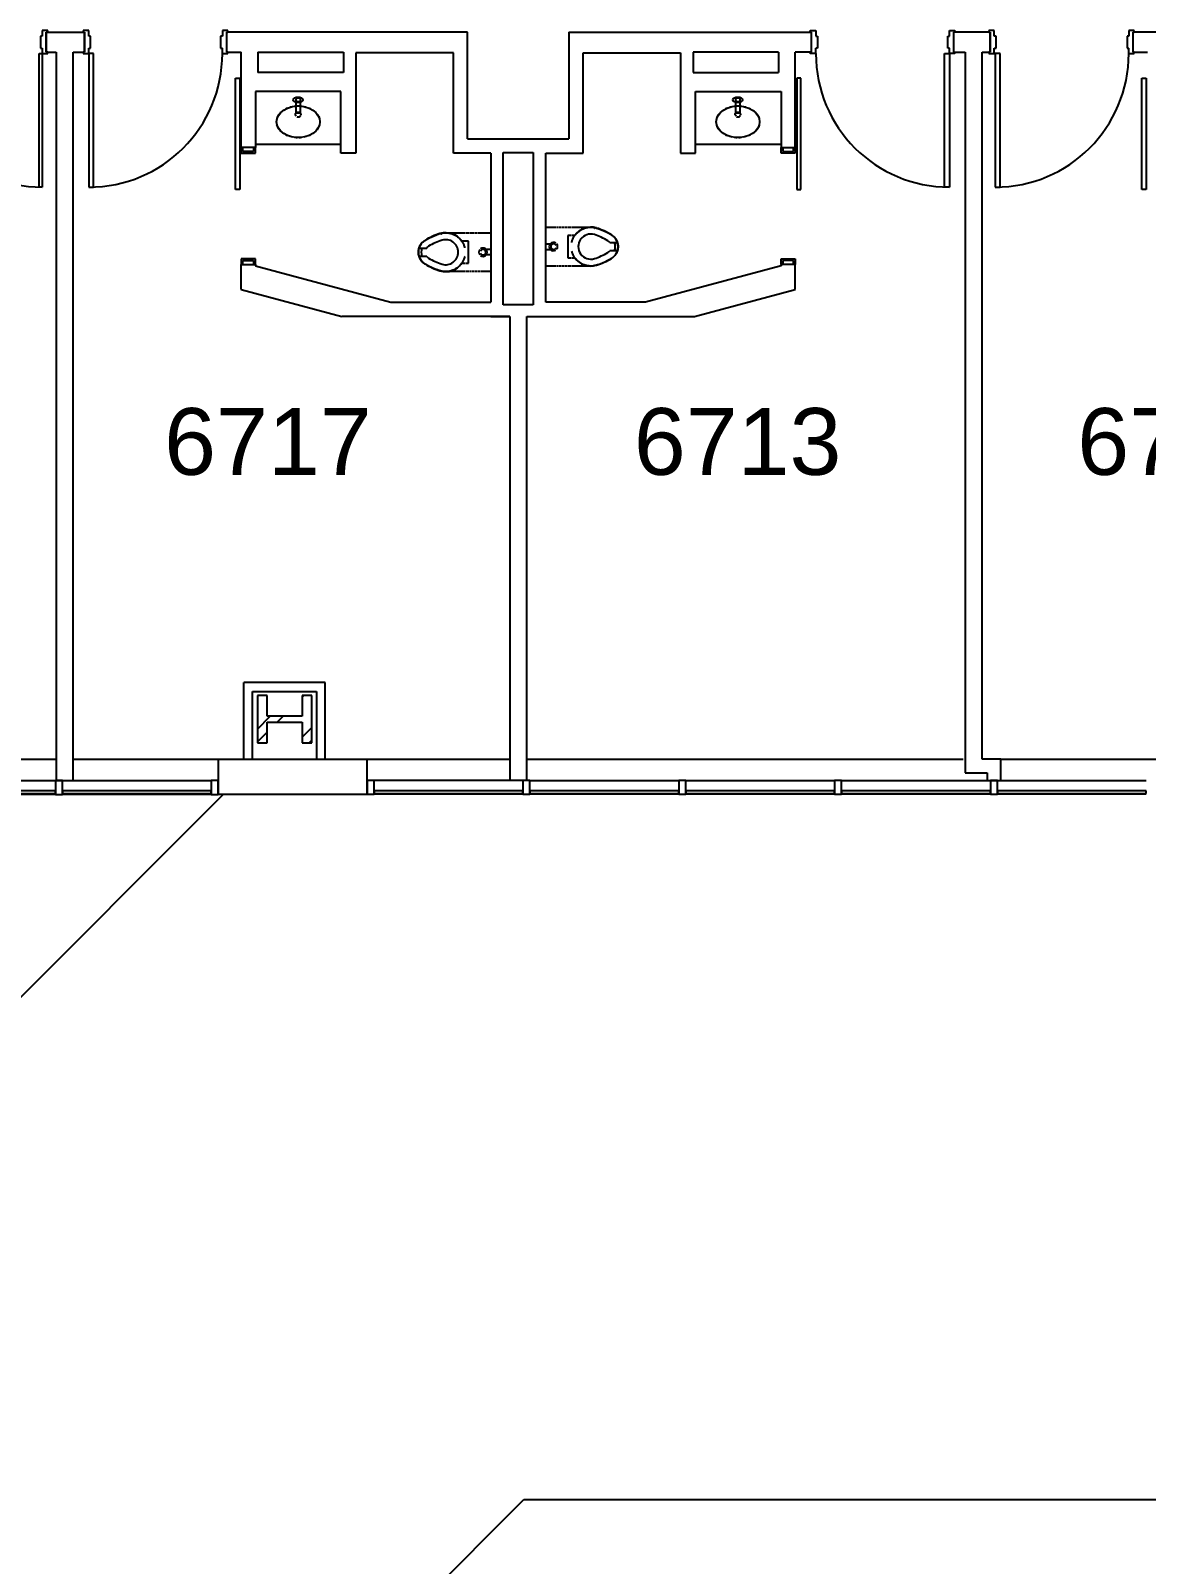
# Model space of a CAD drawing. Header units: inches. Extents: x -59 to 5673, y -29 to 4299.
# Drawn here: x 1039 to 1440, y 2816 to 3368 of the extents above; entities that cross this region are included whole.
import ezdxf

# ---------------------------------------------------------------- set-up
doc = ezdxf.new("R2010")
doc.units = ezdxf.units.IN
doc.header["$LTSCALE"] = 96
doc.header["$MEASUREMENT"] = 0
for name, color, linetype in [('A-ANNO-ROOM', 4, 'Continuous'), ('A-COLS', 5, 'Continuous'), ('A-DOOR', 2, 'Continuous'), ('A-FLOR-CASE', 3, 'Continuous'), ('A-FLOR-PFIX', 2, 'Continuous'), ('A-GLAZ', 2, 'Continuous'), ('A-ROOF-LEVL-THIN', 1, 'Continuous'), ('A-WALL-FULL', 6, 'Continuous')]:
    doc.layers.add(name, color=color, linetype=linetype)
doc.styles.add('ARIAL', font='arial.ttf')

msp = doc.modelspace()

# ---------------------------------------------------------------- linework, layer by layer
at = {"layer": 'A-COLS'}
for p, q in [((1124.28, 3128.58), (1120.78, 3128.58)), ((1120.78, 3128.58), (1120.78, 3111.58)), ((1124.28, 3121.17), (1124.28, 3128.58)), ((1136.88, 3128.01), (1137.45, 3128.58)), ((1140.38, 3128.58), (1136.88, 3128.58)), ((1136.88, 3128.58), (1136.88, 3121.17)), ((1140.38, 3111.58), (1140.38, 3128.58)), ((1120.78, 3116.52), (1125.43, 3121.17)), ((1136.88, 3121.17), (1124.28, 3121.17)), ((1127.85, 3118.98), (1130.04, 3121.17)), ((1120.78, 3111.91), (1124.28, 3115.41)), ((1124.28, 3111.58), (1124.28, 3118.98)), ((1124.28, 3118.98), (1136.88, 3118.98)), ((1136.88, 3118.98), (1136.88, 3111.58)), ((1136.88, 3113.61), (1140.38, 3117.11)), ((1120.78, 3111.58), (1124.28, 3111.58)), ((1136.88, 3111.58), (1140.38, 3111.58)), ((1139.45, 3111.58), (1140.38, 3112.5))]:
    msp.add_line(p, q, dxfattribs=at)
at = {"layer": 'A-DOOR'}
for p, q in [((1043.45, 3365.64), (1042.83, 3365.64)), ((1042.83, 3365.64), (1042.83, 3361.26)), ((1045.45, 3367.58), (1043.45, 3367.58)), ((1043.45, 3367.58), (1043.45, 3365.64)), ((1044.95, 3359.83), (1044.95, 3367.08)), ((1044.95, 3367.08), (1045.45, 3367.08)), ((1045.45, 3367.08), (1045.45, 3367.58)), ((1058.2, 3367.58), (1058.2, 3367.08)), ((1060.2, 3367.58), (1058.2, 3367.58)), ((1058.2, 3367.08), (1058.7, 3367.08)), ((1058.7, 3367.08), (1058.7, 3359.83)), ((1060.2, 3365.64), (1060.2, 3367.58)), ((1060.82, 3365.64), (1060.2, 3365.64)), ((1060.82, 3361.26), (1060.82, 3365.64)), ((1108.2, 3365.64), (1107.58, 3365.64)), ((1107.58, 3365.64), (1107.58, 3361.26)), ((1110.2, 3367.58), (1108.2, 3367.58)), ((1108.2, 3367.58), (1108.2, 3365.64)), ((1109.7, 3367.08), (1109.7, 3359.83)), ((1109.7, 3367.08), (1110.2, 3367.08)), ((1110.2, 3367.08), (1110.2, 3367.58)), ((1319.45, 3367.58), (1321.45, 3367.58)), ((1319.45, 3367.08), (1319.45, 3367.58)), ((1319.95, 3367.08), (1319.45, 3367.08)), ((1319.95, 3359.83), (1319.95, 3367.08)), ((1321.45, 3367.58), (1321.45, 3365.64)), ((1321.45, 3365.64), (1322.08, 3365.64)), ((1322.08, 3365.64), (1322.08, 3361.26)), ((1368.83, 3365.64), (1369.45, 3365.64)), ((1368.83, 3361.26), (1368.83, 3365.64)), ((1369.45, 3367.58), (1371.45, 3367.58)), ((1369.45, 3365.64), (1369.45, 3367.58)), ((1370.95, 3367.08), (1370.95, 3359.83)), ((1371.45, 3367.08), (1370.95, 3367.08)), ((1371.45, 3367.58), (1371.45, 3367.08)), ((1383.58, 3367.58), (1383.58, 3367.08)), ((1385.58, 3367.58), (1383.58, 3367.58)), ((1383.58, 3367.08), (1384.08, 3367.08)), ((1384.08, 3367.08), (1384.08, 3359.83)), ((1385.58, 3365.64), (1385.58, 3367.58)), ((1386.2, 3365.64), (1385.58, 3365.64)), ((1386.2, 3361.26), (1386.2, 3365.64)), ((1433.89, 3365.64), (1433.27, 3365.64)), ((1433.27, 3365.64), (1433.27, 3361.26)), ((1435.89, 3367.58), (1433.89, 3367.58)), ((1433.89, 3367.58), (1433.89, 3365.64)), ((1435.39, 3367.08), (1435.39, 3359.83)), ((1435.39, 3367.08), (1435.89, 3367.08)), ((1435.89, 3367.08), (1435.89, 3367.58)), ((1042.33, 3359.33), (1043.45, 3359.33)), ((1042.33, 3311.33), (1042.33, 3359.33)), ((1042.83, 3361.26), (1043.45, 3361.26)), ((1043.45, 3361.26), (1043.45, 3359.33)), ((1043.45, 3359.33), (1043.45, 3311.33)), ((1043.45, 3359.33), (1045.45, 3359.33)), ((1045.45, 3359.83), (1044.95, 3359.83)), ((1045.45, 3359.33), (1045.45, 3359.83)), ((1058.7, 3359.83), (1058.2, 3359.83)), ((1058.2, 3359.83), (1058.2, 3359.33)), ((1058.2, 3359.33), (1060.2, 3359.33)), ((1060.2, 3359.33), (1060.2, 3361.26)), ((1060.2, 3361.26), (1060.82, 3361.26)), ((1061.95, 3359.33), (1060.2, 3359.33)), ((1060.2, 3359.33), (1060.2, 3311.33)), ((1061.95, 3311.33), (1061.95, 3359.33)), ((1107.58, 3361.26), (1108.2, 3361.26)), ((1108.2, 3359.33), (1108.2, 3361.26)), ((1108.2, 3359.33), (1110.2, 3359.33)), ((1110.2, 3359.83), (1109.7, 3359.83)), ((1110.2, 3359.33), (1110.2, 3359.83)), ((1319.45, 3359.83), (1319.95, 3359.83)), ((1319.45, 3359.33), (1319.45, 3359.83)), ((1321.45, 3359.33), (1319.45, 3359.33)), ((1321.45, 3359.33), (1321.45, 3361.26)), ((1322.08, 3361.26), (1321.45, 3361.26)), ((1367.7, 3359.33), (1369.45, 3359.33)), ((1367.7, 3311.33), (1367.7, 3359.33)), ((1369.45, 3361.26), (1368.83, 3361.26)), ((1369.45, 3359.33), (1369.45, 3361.26)), ((1369.45, 3359.33), (1369.45, 3311.33)), ((1371.45, 3359.33), (1369.45, 3359.33)), ((1370.95, 3359.83), (1371.45, 3359.83)), ((1371.45, 3359.83), (1371.45, 3359.33)), ((1384.08, 3359.83), (1383.58, 3359.83)), ((1383.58, 3359.83), (1383.58, 3359.33)), ((1383.58, 3359.33), (1385.58, 3359.33)), ((1385.58, 3359.33), (1385.58, 3361.26)), ((1385.58, 3361.26), (1386.2, 3361.26)), ((1387.64, 3359.33), (1385.89, 3359.33)), ((1385.89, 3359.33), (1385.89, 3311.33)), ((1387.64, 3311.33), (1387.64, 3359.33)), ((1433.27, 3361.26), (1433.89, 3361.26)), ((1433.89, 3359.33), (1433.89, 3361.26)), ((1433.89, 3359.33), (1435.89, 3359.33)), ((1435.89, 3359.83), (1435.39, 3359.83)), ((1435.89, 3359.33), (1435.89, 3359.83)), ((1112.95, 3350.49), (1114.45, 3350.49)), ((1112.95, 3310.49), (1112.95, 3350.49)), ((1114.45, 3350.49), (1114.45, 3310.49)), ((1316.08, 3350.49), (1314.58, 3350.49)), ((1314.58, 3350.49), (1314.58, 3310.49)), ((1316.08, 3310.49), (1316.08, 3350.49)), ((1438.64, 3350.49), (1440.14, 3350.49)), ((1438.64, 3310.49), (1438.64, 3350.49)), ((1440.14, 3350.49), (1440.14, 3310.49)), ((1114.95, 3325.58), (1114.95, 3323.58)), ((1115.58, 3325.58), (1114.95, 3325.58)), ((1115.58, 3324.2), (1115.58, 3325.58)), ((1119.45, 3325.58), (1119.45, 3324.2)), ((1120.08, 3325.58), (1119.45, 3325.58)), ((1120.08, 3323.58), (1120.08, 3325.58)), ((1308.95, 3325.58), (1309.58, 3325.58)), ((1308.95, 3323.58), (1308.95, 3325.58)), ((1309.58, 3325.58), (1309.58, 3324.2)), ((1313.45, 3325.58), (1314.08, 3325.58)), ((1313.45, 3324.2), (1313.45, 3325.58)), ((1314.08, 3325.58), (1314.08, 3323.58)), ((1114.95, 3323.58), (1120.08, 3323.58)), ((1119.45, 3324.2), (1115.58, 3324.2)), ((1314.08, 3323.58), (1308.95, 3323.58)), ((1309.58, 3324.2), (1313.45, 3324.2)), ((1043.45, 3311.33), (1042.33, 3311.33)), ((1060.2, 3311.33), (1061.95, 3311.33)), ((1114.45, 3310.49), (1112.95, 3310.49)), ((1314.58, 3310.49), (1316.08, 3310.49)), ((1369.45, 3311.33), (1367.7, 3311.33)), ((1385.89, 3311.33), (1387.64, 3311.33)), ((1440.14, 3310.49), (1438.64, 3310.49)), ((1114.95, 3285.58), (1114.95, 3283.58)), ((1120.08, 3285.58), (1114.95, 3285.58)), ((1114.95, 3283.58), (1115.58, 3283.58)), ((1115.58, 3284.95), (1119.45, 3284.95)), ((1115.58, 3283.58), (1115.58, 3284.95)), ((1119.45, 3284.95), (1119.45, 3283.58)), ((1119.45, 3283.58), (1120.08, 3283.58)), ((1120.08, 3283.58), (1120.08, 3285.58)), ((1308.95, 3285.58), (1314.08, 3285.58)), ((1308.95, 3283.58), (1308.95, 3285.58)), ((1309.58, 3283.58), (1308.95, 3283.58)), ((1309.58, 3284.95), (1309.58, 3283.58)), ((1313.45, 3284.95), (1309.58, 3284.95)), ((1313.45, 3283.58), (1313.45, 3284.95)), ((1314.08, 3283.58), (1313.45, 3283.58)), ((1314.08, 3285.58), (1314.08, 3283.58))]:
    msp.add_line(p, q, dxfattribs=at)
for centre, start, end in [((1043.45, 3359.33), 180, 270), ((1060.2, 3359.33), 270, 0), ((1060.2, 3359.33), 270, 0), ((1369.45, 3359.33), 180, 270), ((1369.45, 3359.33), 180, 270), ((1385.89, 3359.33), 270, 0), ((1385.89, 3359.33), 270, 0)]:
    msp.add_arc(centre, 48, start, end, dxfattribs=at)
at = {"layer": 'A-FLOR-CASE'}
for p, q in [((1150.83, 3326.7), (1120.08, 3326.7)), ((1308.95, 3326.7), (1278.2, 3326.7))]:
    msp.add_line(p, q, dxfattribs=at)
at = {"layer": 'A-FLOR-PFIX'}
for p, q in [((1134.7, 3337.96), (1134.7, 3342.71)), ((1136.2, 3342.71), (1136.2, 3337.96)), ((1292.7, 3337.96), (1292.7, 3342.71)), ((1294.2, 3342.71), (1294.2, 3337.96)), ((1127.67, 3334.81), (1127.84, 3336)), ((1127.84, 3336), (1128.34, 3337.14)), ((1128.34, 3337.14), (1129.16, 3338.17)), ((1129.16, 3338.17), (1130.24, 3339.06)), ((1130.24, 3339.06), (1131.56, 3339.76)), ((1131.56, 3339.76), (1133.05, 3340.25)), ((1133.05, 3340.25), (1134.64, 3340.5)), ((1134.49, 3337.79), (1134.67, 3338.13)), ((1134.49, 3337.31), (1134.49, 3337.79)), ((1134.78, 3336.82), (1134.49, 3337.31)), ((1134.64, 3340.5), (1136.26, 3340.5)), ((1134.67, 3338.13), (1134.85, 3338.27)), ((1136.2, 3337.96), (1134.7, 3337.96)), ((1134.85, 3338.27), (1135.76, 3338.26)), ((1135.76, 3338.26), (1136.29, 3337.9)), ((1136.26, 3340.5), (1137.86, 3340.25)), ((1136.29, 3337.9), (1136.44, 3337.5)), ((1136.44, 3337.5), (1136.43, 3337.35)), ((1137.86, 3340.25), (1139.34, 3339.76)), ((1139.34, 3339.76), (1140.66, 3339.06)), ((1140.66, 3339.06), (1141.75, 3338.17)), ((1141.75, 3338.17), (1142.56, 3337.14)), ((1142.56, 3337.14), (1143.06, 3336)), ((1143.06, 3336), (1143.23, 3334.81)), ((1285.67, 3334.81), (1285.84, 3336)), ((1285.84, 3336), (1286.34, 3337.14)), ((1286.34, 3337.14), (1287.16, 3338.17)), ((1287.16, 3338.17), (1288.24, 3339.06)), ((1288.24, 3339.06), (1289.56, 3339.76)), ((1289.56, 3339.76), (1291.05, 3340.25)), ((1291.05, 3340.25), (1292.64, 3340.5)), ((1292.49, 3337.79), (1292.67, 3338.13)), ((1292.49, 3337.31), (1292.49, 3337.79)), ((1292.78, 3336.82), (1292.49, 3337.31)), ((1292.64, 3340.5), (1294.26, 3340.5)), ((1292.67, 3338.13), (1292.85, 3338.27)), ((1294.2, 3337.96), (1292.7, 3337.96)), ((1292.85, 3338.27), (1293.76, 3338.26)), ((1293.76, 3338.26), (1294.29, 3337.9)), ((1294.26, 3340.5), (1295.86, 3340.25)), ((1294.29, 3337.9), (1294.44, 3337.5)), ((1294.44, 3337.5), (1294.43, 3337.35)), ((1295.86, 3340.25), (1297.34, 3339.76)), ((1297.34, 3339.76), (1298.66, 3339.06)), ((1298.66, 3339.06), (1299.75, 3338.17)), ((1299.75, 3338.17), (1300.56, 3337.14)), ((1300.56, 3337.14), (1301.06, 3336)), ((1301.06, 3336), (1301.23, 3334.81)), ((1127.84, 3333.62), (1127.67, 3334.81)), ((1127.9, 3333.44), (1127.82, 3333.69)), ((1128.34, 3332.48), (1127.84, 3333.62)), ((1129.16, 3331.45), (1128.34, 3332.48)), ((1130.24, 3330.56), (1129.16, 3331.45)), ((1131.56, 3329.86), (1130.24, 3330.56)), ((1140.66, 3330.56), (1139.34, 3329.86)), ((1141.75, 3331.45), (1140.66, 3330.56)), ((1142.56, 3332.48), (1141.75, 3331.45)), ((1143.06, 3333.62), (1142.56, 3332.48)), ((1143.08, 3333.69), (1143.01, 3333.44)), ((1143.23, 3334.81), (1143.06, 3333.62)), ((1285.84, 3333.62), (1285.67, 3334.81)), ((1285.9, 3333.44), (1285.82, 3333.69)), ((1286.34, 3332.48), (1285.84, 3333.62)), ((1287.16, 3331.45), (1286.34, 3332.48)), ((1288.24, 3330.56), (1287.16, 3331.45)), ((1289.56, 3329.86), (1288.24, 3330.56)), ((1298.66, 3330.56), (1297.34, 3329.86)), ((1299.75, 3331.45), (1298.66, 3330.56)), ((1300.56, 3332.48), (1299.75, 3331.45)), ((1301.06, 3333.62), (1300.56, 3332.48)), ((1301.08, 3333.69), (1301.01, 3333.44)), ((1301.23, 3334.81), (1301.06, 3333.62)), ((1133.05, 3329.37), (1131.56, 3329.86)), ((1134.64, 3329.12), (1133.05, 3329.37)), ((1136.26, 3329.12), (1134.64, 3329.12)), ((1137.86, 3329.37), (1136.26, 3329.12)), ((1139.34, 3329.86), (1137.86, 3329.37)), ((1291.05, 3329.37), (1289.56, 3329.86)), ((1292.64, 3329.12), (1291.05, 3329.37)), ((1294.26, 3329.12), (1292.64, 3329.12)), ((1295.86, 3329.37), (1294.26, 3329.12)), ((1297.34, 3329.86), (1295.86, 3329.37)), ((1224.39, 3296.95), (1228.02, 3296.95)), ((1228.26, 3296.95), (1229.02, 3296.95)), ((1229.26, 3296.95), (1230.02, 3296.95)), ((1230.26, 3296.95), (1231.02, 3296.95)), ((1231.26, 3296.95), (1232.02, 3296.95)), ((1232.26, 3296.95), (1233.52, 3296.95)), ((1233.76, 3296.95), (1240.59, 3296.95)), ((1239.4, 3296.85), (1239.68, 3296.89)), ((1239.68, 3296.89), (1239.96, 3296.92)), ((1239.96, 3296.92), (1240.24, 3296.94)), ((1240.24, 3296.94), (1240.52, 3296.95)), ((1240.52, 3296.95), (1240.8, 3296.95)), ((1240.8, 3296.95), (1241.08, 3296.93)), ((1241.08, 3296.93), (1241.36, 3296.91)), ((1241.36, 3296.91), (1241.63, 3296.87)), ((1241.63, 3296.87), (1241.91, 3296.83)), ((1179.88, 3291.25), (1180.02, 3291.4)), ((1180.02, 3291.4), (1180.16, 3291.54)), ((1180.16, 3291.54), (1180.3, 3291.67)), ((1180.3, 3291.67), (1180.45, 3291.81)), ((1180.45, 3291.81), (1180.61, 3291.93)), ((1180.61, 3291.93), (1180.77, 3292.05)), ((1180.77, 3292.05), (1180.94, 3292.16)), ((1180.94, 3292.16), (1181.01, 3292.2)), ((1181.01, 3292.2), (1181.8, 3292.67)), ((1181.8, 3292.67), (1182.61, 3293.11)), ((1182.61, 3293.11), (1183.43, 3293.51)), ((1183.43, 3293.51), (1184.27, 3293.88)), ((1184.27, 3293.88), (1185.13, 3294.22)), ((1185.13, 3294.22), (1186, 3294.52)), ((1186, 3294.52), (1186.39, 3294.64)), ((1186.39, 3294.64), (1186.66, 3294.72)), ((1186.66, 3294.72), (1186.93, 3294.79)), ((1186.93, 3294.79), (1187.2, 3294.84)), ((1187.2, 3294.84), (1187.48, 3294.89)), ((1187.48, 3294.89), (1187.76, 3294.92)), ((1187.76, 3294.92), (1188.04, 3294.94)), ((1188.04, 3294.94), (1188.32, 3294.95)), ((1188.32, 3294.95), (1188.6, 3294.95)), ((1188.44, 3294.95), (1195.27, 3294.95)), ((1188.6, 3294.95), (1188.88, 3294.94)), ((1188.88, 3294.94), (1189.16, 3294.91)), ((1189.16, 3294.91), (1189.43, 3294.88)), ((1189.43, 3294.88), (1189.71, 3294.83)), ((1189.71, 3294.83), (1189.98, 3294.78)), ((1189.98, 3294.78), (1190.26, 3294.71)), ((1190.26, 3294.71), (1190.52, 3294.63)), ((1190.52, 3294.63), (1190.79, 3294.54)), ((1190.79, 3294.54), (1191.05, 3294.45)), ((1191.05, 3294.45), (1191.31, 3294.34)), ((1191.31, 3294.34), (1191.56, 3294.22)), ((1191.56, 3294.22), (1191.81, 3294.09)), ((1191.81, 3294.09), (1192.05, 3293.95)), ((1192.05, 3293.95), (1192.29, 3293.8)), ((1192.29, 3293.8), (1192.52, 3293.64)), ((1192.52, 3293.64), (1192.74, 3293.47)), ((1192.74, 3293.47), (1192.96, 3293.29)), ((1192.96, 3293.29), (1193.17, 3293.11)), ((1193.17, 3293.11), (1193.37, 3292.91)), ((1193.37, 3292.91), (1193.57, 3292.71)), ((1193.57, 3292.71), (1193.76, 3292.5)), ((1193.76, 3292.5), (1193.93, 3292.29)), ((1193.93, 3292.29), (1194.1, 3292.06)), ((1194.1, 3292.06), (1194.26, 3291.84)), ((1195.28, 3291.95), (1194.18, 3291.95)), ((1194.26, 3291.84), (1194.41, 3291.6)), ((1194.41, 3291.6), (1194.55, 3291.36)), ((1194.55, 3291.36), (1194.69, 3291.11)), ((1196.69, 3291.95), (1195.49, 3291.95)), ((1195.51, 3294.95), (1196.79, 3294.95)), ((1196.69, 3283.95), (1196.69, 3291.95)), ((1197, 3294.95), (1197.79, 3294.95)), ((1198, 3294.95), (1198.79, 3294.95)), ((1199, 3294.95), (1199.77, 3294.95)), ((1200.01, 3294.95), (1200.79, 3294.95)), ((1201, 3294.95), (1204.64, 3294.95)), ((1233.53, 3293.95), (1232.34, 3293.95)), ((1232.34, 3293.95), (1232.34, 3285.95)), ((1234.85, 3293.95), (1233.74, 3293.95)), ((1233.76, 3291.48), (1233.79, 3291.62)), ((1233.79, 3291.62), (1233.86, 3291.89)), ((1233.86, 3291.89), (1233.95, 3292.15)), ((1233.95, 3292.15), (1234.04, 3292.42)), ((1234.04, 3292.42), (1234.14, 3292.68)), ((1234.14, 3292.68), (1234.26, 3292.93)), ((1234.26, 3292.93), (1234.38, 3293.18)), ((1234.38, 3293.18), (1234.52, 3293.43)), ((1234.52, 3293.43), (1234.66, 3293.67)), ((1234.66, 3293.67), (1234.81, 3293.9)), ((1234.81, 3293.9), (1234.98, 3294.13)), ((1234.98, 3294.13), (1235.15, 3294.35)), ((1235.15, 3294.35), (1235.33, 3294.57)), ((1235.33, 3294.57), (1235.52, 3294.77)), ((1235.52, 3294.77), (1235.72, 3294.97)), ((1235.72, 3294.97), (1235.92, 3295.16)), ((1235.92, 3295.16), (1236.13, 3295.35)), ((1236.13, 3295.35), (1236.35, 3295.52)), ((1236.35, 3295.52), (1236.58, 3295.69)), ((1236.58, 3295.69), (1236.81, 3295.84)), ((1236.81, 3295.84), (1237.05, 3295.99)), ((1237.05, 3295.99), (1237.29, 3296.13)), ((1237.29, 3296.13), (1237.54, 3296.25)), ((1237.54, 3296.25), (1237.8, 3296.37)), ((1237.8, 3296.37), (1238.06, 3296.48)), ((1238.06, 3296.48), (1238.32, 3296.57)), ((1238.32, 3296.57), (1238.59, 3296.66)), ((1238.59, 3296.66), (1238.86, 3296.73)), ((1238.86, 3296.73), (1239.13, 3296.8)), ((1239.13, 3296.8), (1239.4, 3296.85)), ((1241.91, 3296.83), (1242.18, 3296.77)), ((1242.18, 3296.77), (1242.45, 3296.7)), ((1242.45, 3296.7), (1242.64, 3296.64)), ((1242.64, 3296.64), (1243.52, 3296.36)), ((1243.52, 3296.36), (1244.38, 3296.04)), ((1244.38, 3296.04), (1245.23, 3295.68)), ((1245.23, 3295.68), (1246.06, 3295.29)), ((1246.06, 3295.29), (1246.88, 3294.87)), ((1246.88, 3294.87), (1247.68, 3294.41)), ((1247.39, 3291.45), (1250.16, 3291.45)), ((1247.68, 3294.41), (1248.03, 3294.2)), ((1248.03, 3294.2), (1248.19, 3294.09)), ((1248.19, 3294.09), (1248.36, 3293.98)), ((1248.36, 3293.98), (1248.51, 3293.85)), ((1248.51, 3293.85), (1248.67, 3293.73)), ((1248.67, 3293.73), (1248.82, 3293.59)), ((1248.82, 3293.59), (1248.96, 3293.45)), ((1248.96, 3293.45), (1249.1, 3293.31)), ((1249.1, 3293.31), (1249.23, 3293.16)), ((1249.23, 3293.16), (1249.35, 3293)), ((1249.35, 3293), (1249.47, 3292.84)), ((1249.47, 3292.84), (1249.58, 3292.67)), ((1249.58, 3292.67), (1249.69, 3292.5)), ((1249.69, 3292.5), (1249.79, 3292.33)), ((1249.79, 3292.33), (1249.88, 3292.15)), ((1249.88, 3292.15), (1249.96, 3291.97)), ((1249.96, 3291.97), (1250.04, 3291.79)), ((1250.04, 3291.79), (1250.11, 3291.6)), ((1250.11, 3291.6), (1250.17, 3291.41)), ((1250.17, 3291.41), (1250.23, 3291.22)), ((1178.64, 3288.15), (1178.66, 3288.35)), ((1178.64, 3287.95), (1178.64, 3288.15)), ((1178.64, 3287.87), (1178.64, 3287.95)), ((1178.65, 3287.67), (1178.64, 3287.87)), ((1178.66, 3287.47), (1178.65, 3287.67)), ((1178.66, 3288.35), (1178.68, 3288.55)), ((1178.69, 3287.27), (1178.66, 3287.47)), ((1178.68, 3288.55), (1178.7, 3288.75)), ((1178.72, 3287.08), (1178.69, 3287.27)), ((1178.7, 3288.75), (1178.74, 3288.94)), ((1178.76, 3286.88), (1178.72, 3287.08)), ((1178.74, 3288.94), (1178.78, 3289.14)), ((1178.8, 3286.69), (1178.76, 3286.88)), ((1178.78, 3289.14), (1178.83, 3289.33)), ((1178.86, 3286.49), (1178.8, 3286.69)), ((1178.83, 3289.33), (1178.89, 3289.52)), ((1178.92, 3286.3), (1178.86, 3286.49)), ((1178.87, 3289.45), (1181.64, 3289.45)), ((1181.64, 3286.45), (1178.87, 3286.45)), ((1178.89, 3289.52), (1178.96, 3289.71)), ((1178.99, 3286.12), (1178.92, 3286.3)), ((1178.96, 3289.71), (1179.03, 3289.9)), ((1179.07, 3285.93), (1178.99, 3286.12)), ((1179.03, 3289.9), (1179.12, 3290.08)), ((1179.15, 3285.75), (1179.07, 3285.93)), ((1179.12, 3290.08), (1179.21, 3290.26)), ((1179.21, 3290.26), (1179.3, 3290.44)), ((1179.3, 3290.44), (1179.4, 3290.61)), ((1179.4, 3290.61), (1179.51, 3290.77)), ((1179.51, 3290.77), (1179.63, 3290.94)), ((1179.63, 3290.94), (1179.75, 3291.1)), ((1179.75, 3291.1), (1179.88, 3291.25)), ((1194.69, 3291.11), (1194.81, 3290.86)), ((1194.81, 3290.86), (1194.92, 3290.6)), ((1194.92, 3290.6), (1195.02, 3290.34)), ((1195.02, 3290.34), (1195.11, 3290.07)), ((1195.17, 3286.02), (1195.08, 3285.75)), ((1195.11, 3290.07), (1195.19, 3289.81)), ((1195.24, 3286.29), (1195.17, 3286.02)), ((1195.19, 3289.81), (1195.26, 3289.53)), ((1195.27, 3286.42), (1195.24, 3286.29)), ((1204.64, 3288.95), (1202.98, 3288.95)), ((1204.64, 3286.95), (1202.98, 3286.95)), ((1224.39, 3290.95), (1226.05, 3290.95)), ((1224.39, 3288.95), (1226.05, 3288.95)), ((1232.34, 3285.95), (1233.54, 3285.95)), ((1233.75, 3285.95), (1234.85, 3285.95)), ((1233.84, 3288.1), (1233.77, 3288.37)), ((1233.92, 3287.83), (1233.84, 3288.1)), ((1234.01, 3287.56), (1233.92, 3287.83)), ((1234.11, 3287.3), (1234.01, 3287.56)), ((1234.22, 3287.05), (1234.11, 3287.3)), ((1234.35, 3286.79), (1234.22, 3287.05)), ((1234.48, 3286.55), (1234.35, 3286.79)), ((1234.62, 3286.3), (1234.48, 3286.55)), ((1234.77, 3286.07), (1234.62, 3286.3)), ((1234.93, 3285.84), (1234.77, 3286.07)), ((1235.1, 3285.61), (1234.93, 3285.84)), ((1250.16, 3288.45), (1247.39, 3288.45)), ((1248.26, 3285.86), (1248.09, 3285.74)), ((1248.42, 3285.97), (1248.26, 3285.86)), ((1248.58, 3286.1), (1248.42, 3285.97)), ((1248.73, 3286.23), (1248.58, 3286.1)), ((1248.87, 3286.36), (1248.73, 3286.23)), ((1249.01, 3286.51), (1248.87, 3286.36)), ((1249.15, 3286.65), (1249.01, 3286.51)), ((1249.28, 3286.81), (1249.15, 3286.65)), ((1249.4, 3286.97), (1249.28, 3286.81)), ((1249.52, 3287.13), (1249.4, 3286.97)), ((1249.63, 3287.3), (1249.52, 3287.13)), ((1249.73, 3287.47), (1249.63, 3287.3)), ((1249.83, 3287.64), (1249.73, 3287.47)), ((1249.91, 3287.82), (1249.83, 3287.64)), ((1250, 3288), (1249.91, 3287.82)), ((1250.07, 3288.19), (1250, 3288)), ((1250.14, 3288.38), (1250.07, 3288.19)), ((1250.2, 3288.57), (1250.14, 3288.38)), ((1250.25, 3288.76), (1250.2, 3288.57)), ((1250.23, 3291.22), (1250.27, 3291.02)), ((1250.29, 3288.96), (1250.25, 3288.76)), ((1250.27, 3291.02), (1250.31, 3290.83)), ((1250.33, 3289.15), (1250.29, 3288.96)), ((1250.31, 3290.83), (1250.34, 3290.63)), ((1250.35, 3289.35), (1250.33, 3289.15)), ((1250.34, 3290.63), (1250.37, 3290.43)), ((1250.37, 3289.55), (1250.35, 3289.35)), ((1250.37, 3290.43), (1250.38, 3290.23)), ((1250.39, 3289.75), (1250.37, 3289.55)), ((1250.38, 3290.23), (1250.39, 3290.03)), ((1250.39, 3290.03), (1250.39, 3289.95)), ((1250.39, 3289.95), (1250.39, 3289.75)), ((1179.24, 3285.57), (1179.15, 3285.75)), ((1179.34, 3285.4), (1179.24, 3285.57)), ((1179.45, 3285.23), (1179.34, 3285.4)), ((1179.56, 3285.06), (1179.45, 3285.23)), ((1179.68, 3284.9), (1179.56, 3285.06)), ((1179.8, 3284.75), (1179.68, 3284.9)), ((1179.93, 3284.6), (1179.8, 3284.75)), ((1180.07, 3284.45), (1179.93, 3284.6)), ((1180.21, 3284.31), (1180.07, 3284.45)), ((1180.36, 3284.18), (1180.21, 3284.31)), ((1180.52, 3284.05), (1180.36, 3284.18)), ((1180.67, 3283.93), (1180.52, 3284.05)), ((1180.84, 3283.81), (1180.67, 3283.93)), ((1181.01, 3283.7), (1180.84, 3283.81)), ((1181.35, 3283.49), (1181.01, 3283.7)), ((1182.15, 3283.04), (1181.35, 3283.49)), ((1182.97, 3282.61), (1182.15, 3283.04)), ((1183.8, 3282.22), (1182.97, 3282.61)), ((1184.65, 3281.87), (1183.8, 3282.22)), ((1185.51, 3281.55), (1184.65, 3281.87)), ((1186.39, 3281.26), (1185.51, 3281.55)), ((1186.58, 3281.2), (1186.39, 3281.26)), ((1186.85, 3281.13), (1186.58, 3281.2)), ((1187.12, 3281.08), (1186.85, 3281.13)), ((1187.4, 3281.03), (1187.12, 3281.08)), ((1187.68, 3280.99), (1187.4, 3281.03)), ((1187.95, 3280.97), (1187.68, 3280.99)), ((1188.23, 3280.95), (1187.95, 3280.97)), ((1188.51, 3280.95), (1188.23, 3280.95)), ((1195.27, 3280.95), (1188.44, 3280.95)), ((1188.79, 3280.96), (1188.51, 3280.95)), ((1189.07, 3280.98), (1188.79, 3280.96)), ((1189.35, 3281.01), (1189.07, 3280.98)), ((1189.63, 3281.05), (1189.35, 3281.01)), ((1189.9, 3281.11), (1189.63, 3281.05)), ((1190.18, 3281.17), (1189.9, 3281.11)), ((1190.45, 3281.25), (1190.18, 3281.17)), ((1190.71, 3281.33), (1190.45, 3281.25)), ((1190.97, 3281.43), (1190.71, 3281.33)), ((1191.23, 3281.53), (1190.97, 3281.43)), ((1191.49, 3281.65), (1191.23, 3281.53)), ((1191.74, 3281.78), (1191.49, 3281.65)), ((1191.98, 3281.91), (1191.74, 3281.78)), ((1192.22, 3282.06), (1191.98, 3281.91)), ((1192.45, 3282.22), (1192.22, 3282.06)), ((1192.68, 3282.38), (1192.45, 3282.22)), ((1192.9, 3282.56), (1192.68, 3282.38)), ((1193.11, 3282.74), (1192.9, 3282.56)), ((1193.32, 3282.93), (1193.11, 3282.74)), ((1193.51, 3283.13), (1193.32, 3282.93)), ((1193.7, 3283.34), (1193.51, 3283.13)), ((1193.88, 3283.55), (1193.7, 3283.34)), ((1194.05, 3283.77), (1193.88, 3283.55)), ((1194.22, 3284), (1194.05, 3283.77)), ((1194.18, 3283.95), (1195.27, 3283.95)), ((1194.37, 3284.23), (1194.22, 3284)), ((1194.51, 3284.47), (1194.37, 3284.23)), ((1194.65, 3284.72), (1194.51, 3284.47)), ((1194.77, 3284.97), (1194.65, 3284.72)), ((1194.89, 3285.23), (1194.77, 3284.97)), ((1194.99, 3285.49), (1194.89, 3285.23)), ((1195.08, 3285.75), (1194.99, 3285.49)), ((1195.51, 3283.95), (1196.69, 3283.95)), ((1196.77, 3280.95), (1195.51, 3280.95)), ((1197.77, 3280.95), (1197.01, 3280.95)), ((1198.77, 3280.95), (1198.01, 3280.95)), ((1199.77, 3280.95), (1199.01, 3280.95)), ((1200.77, 3280.95), (1200.01, 3280.95)), ((1204.64, 3280.95), (1201.01, 3280.95)), ((1228.02, 3282.95), (1224.39, 3282.95)), ((1229.02, 3282.95), (1228.26, 3282.95)), ((1230.02, 3282.95), (1229.26, 3282.95)), ((1231.02, 3282.95), (1230.26, 3282.95)), ((1232.02, 3282.95), (1231.26, 3282.95)), ((1233.52, 3282.95), (1232.26, 3282.95)), ((1240.59, 3282.95), (1233.76, 3282.95)), ((1235.28, 3285.4), (1235.1, 3285.61)), ((1235.46, 3285.19), (1235.28, 3285.4)), ((1235.66, 3284.99), (1235.46, 3285.19)), ((1235.86, 3284.79), (1235.66, 3284.99)), ((1236.07, 3284.61), (1235.86, 3284.79)), ((1236.29, 3284.43), (1236.07, 3284.61)), ((1236.51, 3284.27), (1236.29, 3284.43)), ((1236.74, 3284.11), (1236.51, 3284.27)), ((1236.98, 3283.96), (1236.74, 3284.11)), ((1237.22, 3283.82), (1236.98, 3283.96)), ((1237.47, 3283.69), (1237.22, 3283.82)), ((1237.72, 3283.57), (1237.47, 3283.69)), ((1237.98, 3283.46), (1237.72, 3283.57)), ((1238.24, 3283.36), (1237.98, 3283.46)), ((1238.51, 3283.27), (1238.24, 3283.36)), ((1238.77, 3283.19), (1238.51, 3283.27)), ((1239.05, 3283.12), (1238.77, 3283.19)), ((1239.32, 3283.07), (1239.05, 3283.12)), ((1239.6, 3283.02), (1239.32, 3283.07)), ((1239.87, 3282.99), (1239.6, 3283.02)), ((1240.15, 3282.97), (1239.87, 3282.99)), ((1240.43, 3282.95), (1240.15, 3282.97)), ((1240.71, 3282.95), (1240.43, 3282.95)), ((1240.99, 3282.96), (1240.71, 3282.95)), ((1241.27, 3282.98), (1240.99, 3282.96)), ((1241.55, 3283.02), (1241.27, 3282.98)), ((1241.83, 3283.06), (1241.55, 3283.02)), ((1242.1, 3283.12), (1241.83, 3283.06)), ((1242.37, 3283.18), (1242.1, 3283.12)), ((1242.64, 3283.26), (1242.37, 3283.18)), ((1243.03, 3283.38), (1242.64, 3283.26)), ((1243.9, 3283.68), (1243.03, 3283.38)), ((1244.76, 3284.02), (1243.9, 3283.68)), ((1245.6, 3284.39), (1244.76, 3284.02)), ((1246.42, 3284.8), (1245.6, 3284.39)), ((1247.23, 3285.23), (1246.42, 3284.8)), ((1248.03, 3285.7), (1247.23, 3285.23)), ((1248.09, 3285.74), (1248.03, 3285.7))]:
    msp.add_line(p, q, dxfattribs=at)
for centre in [(1135.45, 3342.71), (1293.45, 3342.71)]:
    msp.add_circle(centre, 0.75, dxfattribs=at)
for centre, radius, start, end in [((1135.45, 3337.56), 1, 242.4389, 260.9999), ((1135.45, 3337.56), 1, 271.4853, 342), ((1293.45, 3337.56), 1, 242.4389, 260.9999), ((1293.45, 3337.56), 1, 271.4853, 342), ((1240.59, 3289.95), 7, 72.9647, 145.1501), ((1183.64, 3287.95), 5, 121.8005, 238.1995), ((1193.13, 3272.65), 23, 107.0353, 121.8005), ((1193.13, 3272.65), 20.5, 107.0353, 121.8005), ((1188.44, 3287.95), 7, 34.8499, 107.0353), ((1186.93, 3293.95), 0.5, 70, 90), ((1188.44, 3287.95), 4.5, 0, 107.0353), ((1227.17, 3289.95), 1.5, 54.6633, 305.3367), ((1240.59, 3289.95), 4.5, 72.9647, 287.0353), ((1235.9, 3274.65), 20.5, 58.1995, 72.9647), ((1242.1, 3295.95), 0.5, 90, 110), ((1235.9, 3274.65), 23, 58.1995, 72.9647), ((1245.39, 3289.95), 2.5, 36.8699, 58.1995), ((1245.39, 3289.95), 5, 0, 58.1995), ((1245.39, 3289.95), 4, 0, 22.2225), ((1183.64, 3287.95), 4, 157.7775, 202.2225), ((1183.64, 3287.95), 2.5, 121.8005, 143.1301), ((1183.64, 3287.95), 2.5, 216.8699, 238.1995), ((1188.44, 3287.95), 4.5, 252.9647, 0), ((1201.86, 3287.95), 1.5, 139.9625, 220.0375), ((1201.86, 3287.95), 0.996, 90, 157.3114), ((1201.86, 3287.95), 0.996, 202.6886, 90), ((1201.86, 3287.95), 1.5, 234.3619, 90), ((1201.86, 3287.95), 1.5, 90, 125.3367), ((1227.17, 3289.95), 0.996, 22.6886, 337.3114), ((1227.17, 3289.95), 1.5, 319.5824, 40.0375), ((1240.59, 3289.95), 7, 214.8499, 287.0353), ((1235.9, 3305.25), 20.5, 287.0353, 301.8005), ((1245.39, 3289.95), 2.5, 301.8005, 323.1301), ((1245.39, 3289.95), 5, 301.8005, 0), ((1245.39, 3289.95), 4, 337.7775, 0), ((1193.13, 3303.25), 23, 238.1995, 252.9647), ((1193.13, 3303.25), 20.5, 238.1995, 252.9647), ((1188.44, 3287.95), 7, 252.9647, 325.1501), ((1235.9, 3305.25), 23, 287.0353, 301.8005)]:
    msp.add_arc(centre, radius, start, end, dxfattribs=at)
for centre in [(1135.41, 3342.71), (1293.41, 3342.71)]:
    msp.add_ellipse(centre, major_axis=(-1.75, 0), ratio=0.571429, dxfattribs=at)
for points, knots in [([(1127.86, 3336.05), (1127.87, 3336.08), (1127.99, 3336.47), (1128.17, 3336.86), (1128.39, 3337.2)], [0.2243995, 0.2243995, 0.2243995, 0.2243995, 0.241661, 0.4416618, 0.4416618, 0.4416618, 0.4416618]), ([(1128.41, 3337.24), (1128.45, 3337.3), (1128.69, 3337.66), (1128.98, 3338), (1129.26, 3338.27)], [0.448799, 0.448799, 0.448799, 0.448799, 0.4833219, 0.6611047, 0.6611047, 0.6611047, 0.6611047]), ([(1129.58, 3338.55), (1129.58, 3338.55), (1129.84, 3338.77), (1130.12, 3338.98), (1130.43, 3339.17)], [0.7248008, 0.7248008, 0.7248008, 0.7248008, 0.7249829, 0.878323, 0.878323, 0.878323, 0.878323]), ([(1130.89, 3339.44), (1130.92, 3339.45), (1131.22, 3339.61), (1131.53, 3339.75), (1131.83, 3339.87)], [0.9529552, 0.9529552, 0.9529552, 0.9529552, 0.9666439, 1.0936537, 1.0936537, 1.0936537, 1.0936537]), ([(1132.43, 3340.08), (1132.51, 3340.1), (1132.82, 3340.19), (1133.15, 3340.27), (1133.4, 3340.32)], [1.1785276, 1.1785276, 1.1785276, 1.1785276, 1.2083049, 1.3082295, 1.3082295, 1.3082295, 1.3082295]), ([(1134.11, 3340.44), (1134.24, 3340.46), (1134.56, 3340.49), (1134.88, 3340.51), (1135.08, 3340.52)], [1.4001113, 1.4001113, 1.4001113, 1.4001113, 1.4499658, 1.523624, 1.523624, 1.523624, 1.523624]), ([(1135.82, 3340.52), (1136.02, 3340.51), (1136.34, 3340.49), (1136.66, 3340.46), (1136.79, 3340.44)], [1.6179686, 1.6179686, 1.6179686, 1.6179686, 1.6916268, 1.7414813, 1.7414813, 1.7414813, 1.7414813]), ([(1137.5, 3340.32), (1137.76, 3340.27), (1138.08, 3340.19), (1138.4, 3340.1), (1138.47, 3340.08)], [1.8333632, 1.8333632, 1.8333632, 1.8333632, 1.9332878, 1.963065, 1.963065, 1.963065, 1.963065]), ([(1139.07, 3339.87), (1139.37, 3339.75), (1139.68, 3339.61), (1139.98, 3339.45), (1140.01, 3339.44)], [2.0479389, 2.0479389, 2.0479389, 2.0479389, 2.1749488, 2.1886374, 2.1886374, 2.1886374, 2.1886374]), ([(1140.47, 3339.17), (1140.78, 3338.98), (1141.07, 3338.77), (1141.33, 3338.55), (1141.33, 3338.55)], [2.2632696, 2.2632696, 2.2632696, 2.2632696, 2.4166097, 2.4167919, 2.4167919, 2.4167919, 2.4167919]), ([(1141.64, 3338.27), (1141.92, 3338), (1142.2, 3337.65), (1142.46, 3337.3), (1142.5, 3337.24)], [2.480488, 2.480488, 2.480488, 2.480488, 2.6582707, 2.6927937, 2.6927937, 2.6927937, 2.6927937]), ([(1142.51, 3337.2), (1142.73, 3336.86), (1142.94, 3336.47), (1143.03, 3336.08), (1143.04, 3336.05)], [2.6999308, 2.6999308, 2.6999308, 2.6999308, 2.8999317, 2.9171932, 2.9171932, 2.9171932, 2.9171932]), ([(1285.86, 3336.05), (1285.87, 3336.08), (1285.99, 3336.47), (1286.17, 3336.86), (1286.39, 3337.2)], [0.2243995, 0.2243995, 0.2243995, 0.2243995, 0.241661, 0.4416618, 0.4416618, 0.4416618, 0.4416618]), ([(1286.41, 3337.24), (1286.45, 3337.3), (1286.69, 3337.66), (1286.98, 3338), (1287.26, 3338.27)], [0.448799, 0.448799, 0.448799, 0.448799, 0.4833219, 0.6611047, 0.6611047, 0.6611047, 0.6611047]), ([(1287.58, 3338.55), (1287.58, 3338.55), (1287.84, 3338.77), (1288.12, 3338.98), (1288.43, 3339.17)], [0.7248008, 0.7248008, 0.7248008, 0.7248008, 0.7249829, 0.878323, 0.878323, 0.878323, 0.878323]), ([(1288.89, 3339.44), (1288.92, 3339.45), (1289.22, 3339.61), (1289.53, 3339.75), (1289.83, 3339.87)], [0.9529552, 0.9529552, 0.9529552, 0.9529552, 0.9666439, 1.0936537, 1.0936537, 1.0936537, 1.0936537]), ([(1290.43, 3340.08), (1290.51, 3340.1), (1290.82, 3340.19), (1291.15, 3340.27), (1291.4, 3340.32)], [1.1785276, 1.1785276, 1.1785276, 1.1785276, 1.2083049, 1.3082295, 1.3082295, 1.3082295, 1.3082295]), ([(1292.11, 3340.44), (1292.24, 3340.46), (1292.56, 3340.49), (1292.88, 3340.51), (1293.08, 3340.52)], [1.4001113, 1.4001113, 1.4001113, 1.4001113, 1.4499658, 1.523624, 1.523624, 1.523624, 1.523624]), ([(1293.82, 3340.52), (1294.02, 3340.51), (1294.34, 3340.49), (1294.66, 3340.46), (1294.79, 3340.44)], [1.6179686, 1.6179686, 1.6179686, 1.6179686, 1.6916268, 1.7414813, 1.7414813, 1.7414813, 1.7414813]), ([(1295.5, 3340.32), (1295.76, 3340.27), (1296.08, 3340.19), (1296.4, 3340.1), (1296.47, 3340.08)], [1.8333632, 1.8333632, 1.8333632, 1.8333632, 1.9332878, 1.963065, 1.963065, 1.963065, 1.963065]), ([(1297.07, 3339.87), (1297.37, 3339.75), (1297.68, 3339.61), (1297.98, 3339.45), (1298.01, 3339.44)], [2.0479389, 2.0479389, 2.0479389, 2.0479389, 2.1749488, 2.1886374, 2.1886374, 2.1886374, 2.1886374]), ([(1298.47, 3339.17), (1298.78, 3338.98), (1299.07, 3338.77), (1299.33, 3338.55), (1299.33, 3338.55)], [2.2632696, 2.2632696, 2.2632696, 2.2632696, 2.4166097, 2.4167919, 2.4167919, 2.4167919, 2.4167919]), ([(1299.64, 3338.27), (1299.92, 3338), (1300.2, 3337.65), (1300.46, 3337.3), (1300.5, 3337.24)], [2.480488, 2.480488, 2.480488, 2.480488, 2.6582707, 2.6927937, 2.6927937, 2.6927937, 2.6927937]), ([(1300.51, 3337.2), (1300.73, 3336.86), (1300.94, 3336.47), (1301.03, 3336.08), (1301.04, 3336.05)], [2.6999308, 2.6999308, 2.6999308, 2.6999308, 2.8999317, 2.9171932, 2.9171932, 2.9171932, 2.9171932]), ([(1128.39, 3332.42), (1128.17, 3332.76), (1127.96, 3333.14), (1127.87, 3333.54), (1127.86, 3333.57)], [5.8415235, 5.8415235, 5.8415235, 5.8415235, 6.0415243, 6.0587858, 6.0587858, 6.0587858, 6.0587858]), ([(1129.26, 3331.35), (1128.98, 3331.62), (1128.7, 3331.96), (1128.44, 3332.32), (1128.4, 3332.38)], [5.6220806, 5.6220806, 5.6220806, 5.6220806, 5.7998634, 5.8343864, 5.8343864, 5.8343864, 5.8343864]), ([(1130.43, 3330.45), (1130.12, 3330.64), (1129.83, 3330.84), (1129.58, 3331.07), (1129.58, 3331.07)], [5.4048623, 5.4048623, 5.4048623, 5.4048623, 5.5582024, 5.5583845, 5.5583845, 5.5583845, 5.5583845]), ([(1131.83, 3329.75), (1131.53, 3329.87), (1131.22, 3330.01), (1130.92, 3330.17), (1130.89, 3330.18)], [5.1895316, 5.1895316, 5.1895316, 5.1895316, 5.3165414, 5.3302301, 5.3302301, 5.3302301, 5.3302301]), ([(1140.01, 3330.18), (1139.98, 3330.17), (1139.68, 3330.01), (1139.37, 3329.87), (1139.07, 3329.75)], [4.0945479, 4.0945479, 4.0945479, 4.0945479, 4.1082365, 4.2352464, 4.2352464, 4.2352464, 4.2352464]), ([(1141.33, 3331.07), (1141.33, 3331.07), (1141.07, 3330.85), (1140.78, 3330.64), (1140.47, 3330.45)], [3.8663935, 3.8663935, 3.8663935, 3.8663935, 3.8665756, 4.0199157, 4.0199157, 4.0199157, 4.0199157]), ([(1142.49, 3332.38), (1142.45, 3332.32), (1142.21, 3331.96), (1141.92, 3331.62), (1141.64, 3331.35)], [3.5903916, 3.5903916, 3.5903916, 3.5903916, 3.6249146, 3.8026973, 3.8026973, 3.8026973, 3.8026973]), ([(1143.05, 3333.57), (1143.04, 3333.54), (1142.91, 3333.15), (1142.73, 3332.76), (1142.51, 3332.42)], [3.3659921, 3.3659921, 3.3659921, 3.3659921, 3.3832536, 3.5832545, 3.5832545, 3.5832545, 3.5832545]), ([(1286.39, 3332.42), (1286.17, 3332.76), (1285.96, 3333.14), (1285.87, 3333.54), (1285.86, 3333.57)], [5.8415235, 5.8415235, 5.8415235, 5.8415235, 6.0415243, 6.0587858, 6.0587858, 6.0587858, 6.0587858]), ([(1287.26, 3331.35), (1286.98, 3331.62), (1286.7, 3331.96), (1286.44, 3332.32), (1286.4, 3332.38)], [5.6220806, 5.6220806, 5.6220806, 5.6220806, 5.7998634, 5.8343864, 5.8343864, 5.8343864, 5.8343864]), ([(1288.43, 3330.45), (1288.12, 3330.64), (1287.83, 3330.84), (1287.58, 3331.07), (1287.58, 3331.07)], [5.4048623, 5.4048623, 5.4048623, 5.4048623, 5.5582024, 5.5583845, 5.5583845, 5.5583845, 5.5583845]), ([(1289.83, 3329.75), (1289.53, 3329.87), (1289.22, 3330.01), (1288.92, 3330.17), (1288.89, 3330.18)], [5.1895316, 5.1895316, 5.1895316, 5.1895316, 5.3165414, 5.3302301, 5.3302301, 5.3302301, 5.3302301]), ([(1298.01, 3330.18), (1297.98, 3330.17), (1297.68, 3330.01), (1297.37, 3329.87), (1297.07, 3329.75)], [4.0945479, 4.0945479, 4.0945479, 4.0945479, 4.1082365, 4.2352464, 4.2352464, 4.2352464, 4.2352464]), ([(1299.33, 3331.07), (1299.33, 3331.07), (1299.07, 3330.85), (1298.78, 3330.64), (1298.47, 3330.45)], [3.8663935, 3.8663935, 3.8663935, 3.8663935, 3.8665756, 4.0199157, 4.0199157, 4.0199157, 4.0199157]), ([(1300.49, 3332.38), (1300.45, 3332.32), (1300.21, 3331.96), (1299.92, 3331.62), (1299.64, 3331.35)], [3.5903916, 3.5903916, 3.5903916, 3.5903916, 3.6249146, 3.8026973, 3.8026973, 3.8026973, 3.8026973]), ([(1301.05, 3333.57), (1301.04, 3333.54), (1300.91, 3333.15), (1300.73, 3332.76), (1300.51, 3332.42)], [3.3659921, 3.3659921, 3.3659921, 3.3659921, 3.3832536, 3.5832545, 3.5832545, 3.5832545, 3.5832545]), ([(1133.4, 3329.29), (1133.15, 3329.34), (1132.82, 3329.42), (1132.51, 3329.52), (1132.43, 3329.54)], [4.9749558, 4.9749558, 4.9749558, 4.9749558, 5.0748804, 5.1046577, 5.1046577, 5.1046577, 5.1046577]), ([(1135.08, 3329.1), (1134.88, 3329.1), (1134.56, 3329.12), (1134.24, 3329.16), (1134.11, 3329.18)], [4.7595613, 4.7595613, 4.7595613, 4.7595613, 4.8332195, 4.883074, 4.883074, 4.883074, 4.883074]), ([(1136.79, 3329.18), (1136.66, 3329.16), (1136.34, 3329.12), (1136.02, 3329.1), (1135.82, 3329.1)], [4.541704, 4.541704, 4.541704, 4.541704, 4.5915585, 4.6652167, 4.6652167, 4.6652167, 4.6652167]), ([(1138.47, 3329.54), (1138.4, 3329.52), (1138.08, 3329.42), (1137.76, 3329.34), (1137.5, 3329.29)], [4.3201203, 4.3201203, 4.3201203, 4.3201203, 4.3498975, 4.4498221, 4.4498221, 4.4498221, 4.4498221]), ([(1291.4, 3329.29), (1291.15, 3329.34), (1290.82, 3329.42), (1290.51, 3329.52), (1290.43, 3329.54)], [4.9749558, 4.9749558, 4.9749558, 4.9749558, 5.0748804, 5.1046577, 5.1046577, 5.1046577, 5.1046577]), ([(1293.08, 3329.1), (1292.88, 3329.1), (1292.56, 3329.12), (1292.24, 3329.16), (1292.11, 3329.18)], [4.7595613, 4.7595613, 4.7595613, 4.7595613, 4.8332195, 4.883074, 4.883074, 4.883074, 4.883074]), ([(1294.79, 3329.18), (1294.66, 3329.16), (1294.34, 3329.12), (1294.02, 3329.1), (1293.82, 3329.1)], [4.541704, 4.541704, 4.541704, 4.541704, 4.5915585, 4.6652167, 4.6652167, 4.6652167, 4.6652167]), ([(1296.47, 3329.54), (1296.4, 3329.52), (1296.08, 3329.42), (1295.76, 3329.34), (1295.5, 3329.29)], [4.3201203, 4.3201203, 4.3201203, 4.3201203, 4.3498975, 4.4498221, 4.4498221, 4.4498221, 4.4498221])]:
    msp.add_open_spline(points, degree=3, knots=knots, dxfattribs=at)
at = {"layer": 'A-GLAZ'}
for p, q in [((936.2, 3105.7), (1048.45, 3105.7)), ((1054.58, 3105.7), (1106.7, 3105.7)), ((1160.2, 3105.7), (1211.45, 3105.7)), ((1217.58, 3105.7), (1374.45, 3105.7)), ((1387.89, 3105.7), (1496.2, 3105.7)), ((994.7, 3098.05), (1048.2, 3098.05)), ((1048.2, 3094.3), (994.7, 3094.3)), ((994.7, 3093.3), (1048.2, 3093.3)), ((1048.2, 3093.05), (994.7, 3093.05)), ((1048.2, 3093.3), (1048.2, 3094.3)), ((1104.2, 3094.3), (1050.7, 3094.3)), ((1050.7, 3094.3), (1050.7, 3093.3)), ((1050.7, 3093.3), (1104.2, 3093.3)), ((1104.2, 3093.05), (1050.7, 3093.05)), ((1054.58, 3098.05), (1104.2, 3098.05)), ((1106.7, 3098.05), (1104.2, 3098.05)), ((1104.2, 3098.05), (1104.2, 3093.05)), ((1104.2, 3093.3), (1104.2, 3094.3)), ((1104.2, 3093.05), (1106.7, 3093.05)), ((1106.7, 3093.05), (1106.7, 3098.05)), ((1162.7, 3098.08), (1160.2, 3098.08)), ((1160.2, 3098.08), (1160.2, 3093.08)), ((1160.2, 3093.08), (1162.7, 3093.08)), ((1162.7, 3093.08), (1162.7, 3098.08)), ((1216.2, 3098.08), (1162.7, 3098.08)), ((1216.2, 3094.33), (1162.7, 3094.33)), ((1162.7, 3094.33), (1162.7, 3093.33)), ((1162.7, 3093.33), (1216.2, 3093.33)), ((1216.2, 3093.08), (1162.7, 3093.08)), ((1216.2, 3093.33), (1216.2, 3094.33)), ((1218.7, 3098.08), (1272.2, 3098.08)), ((1272.2, 3094.33), (1218.7, 3094.33)), ((1218.7, 3094.33), (1218.7, 3093.33)), ((1218.7, 3093.33), (1272.2, 3093.33)), ((1272.2, 3093.08), (1218.7, 3093.08)), ((1272.2, 3093.33), (1272.2, 3094.33)), ((1274.7, 3098.08), (1328.2, 3098.08)), ((1328.2, 3094.33), (1274.7, 3094.33)), ((1274.7, 3094.33), (1274.7, 3093.33)), ((1274.7, 3093.33), (1328.2, 3093.33)), ((1328.2, 3093.08), (1274.7, 3093.08)), ((1328.2, 3093.33), (1328.2, 3094.33)), ((1330.7, 3098.08), (1383.02, 3098.08)), ((1384.2, 3094.33), (1330.7, 3094.33)), ((1330.7, 3094.33), (1330.7, 3093.33)), ((1330.7, 3093.33), (1384.2, 3093.33)), ((1384.2, 3093.08), (1330.7, 3093.08)), ((1384.2, 3093.33), (1384.2, 3094.33)), ((1440.2, 3094.33), (1386.7, 3094.33)), ((1386.7, 3094.33), (1386.7, 3093.33)), ((1386.7, 3093.33), (1440.2, 3093.33)), ((1440.2, 3093.08), (1386.7, 3093.08)), ((1387.89, 3098.08), (1440.2, 3098.08)), ((1440.2, 3093.33), (1440.2, 3094.33))]:
    msp.add_line(p, q, dxfattribs=at)
at = {"layer": 'A-GLAZ', "extrusion": (0, 0, -1)}
for p, q in [((1050.7, 3098.05), (1048.2, 3098.05)), ((1048.2, 3098.05), (1048.2, 3093.05)), ((1048.2, 3093.05), (1050.7, 3093.05)), ((1050.7, 3093.05), (1050.7, 3098.05)), ((1218.7, 3098.08), (1216.2, 3098.08)), ((1216.2, 3098.08), (1216.2, 3093.08)), ((1216.2, 3093.08), (1218.7, 3093.08)), ((1218.7, 3093.08), (1218.7, 3098.08)), ((1274.7, 3098.08), (1272.2, 3098.08)), ((1272.2, 3098.08), (1272.2, 3093.08)), ((1272.2, 3093.08), (1274.7, 3093.08)), ((1274.7, 3093.08), (1274.7, 3098.08)), ((1330.7, 3098.08), (1328.2, 3098.08)), ((1328.2, 3098.08), (1328.2, 3093.08)), ((1328.2, 3093.08), (1330.7, 3093.08)), ((1330.7, 3093.08), (1330.7, 3098.08)), ((1386.7, 3098.08), (1384.2, 3098.08)), ((1384.2, 3098.08), (1384.2, 3093.08)), ((1384.2, 3093.08), (1386.7, 3093.08)), ((1386.7, 3093.08), (1386.7, 3098.08))]:
    msp.add_line(p, q, dxfattribs=at)
at = {"layer": 'A-ROOF-LEVL-THIN'}
for p, q in [((1108.67, 3093.08), (595.58, 2579.99)), ((1108.67, 3093.08), (595.58, 2579.99)), ((174.8, 1797.78), (1216.58, 2839.56)), ((1216.58, 2839.56), (1832.58, 2839.56))]:
    msp.add_line(p, q, dxfattribs=at)
at = {"layer": 'A-WALL-FULL'}
for p, q in [((1044.95, 3367.08), (1058.7, 3367.08)), ((1044.95, 3367.08), (1044.95, 3359.83)), ((1058.7, 3359.83), (1058.7, 3367.08)), ((1109.7, 3367.08), (1109.7, 3359.83)), ((1196.33, 3367.08), (1109.7, 3367.08)), ((1196.33, 3328.7), (1196.33, 3367.08)), ((1232.7, 3367.08), (1319.95, 3367.08)), ((1232.7, 3367.08), (1232.7, 3328.7)), ((1319.95, 3359.83), (1319.95, 3367.08)), ((1384.08, 3367.08), (1370.95, 3367.08)), ((1370.95, 3367.08), (1370.95, 3359.83)), ((1384.08, 3359.83), (1384.08, 3367.08)), ((1435.39, 3367.08), (1435.39, 3359.83)), ((1522.02, 3367.08), (1435.39, 3367.08)), ((1045.45, 3359.83), (1048.45, 3359.83)), ((1048.45, 3359.83), (1048.45, 3098.05)), ((1054.58, 3098.05), (1054.58, 3359.83)), ((1054.58, 3359.83), (1058.7, 3359.83)), ((1109.7, 3359.83), (1114.95, 3359.83)), ((1114.95, 3325.58), (1114.95, 3359.83)), ((1120.95, 3359.83), (1151.7, 3359.83)), ((1120.95, 3359.83), (1120.95, 3352.58)), ((1151.7, 3359.83), (1151.7, 3352.58)), ((1156.2, 3359.58), (1156.2, 3323.58)), ((1191.2, 3359.58), (1156.2, 3359.58)), ((1191.2, 3323.58), (1191.2, 3359.58)), ((1237.83, 3323.58), (1237.83, 3359.58)), ((1237.83, 3359.58), (1272.83, 3359.58)), ((1272.83, 3359.58), (1272.83, 3323.58)), ((1308.08, 3359.83), (1277.33, 3359.83)), ((1277.33, 3359.83), (1277.33, 3352.58)), ((1308.08, 3359.83), (1308.08, 3352.58)), ((1314.08, 3325.58), (1314.08, 3359.83)), ((1319.95, 3359.83), (1314.08, 3359.83)), ((1370.95, 3359.83), (1375.08, 3359.83)), ((1375.08, 3359.83), (1375.08, 3100.83)), ((1381.2, 3105.7), (1381.2, 3359.83)), ((1381.2, 3359.83), (1384.08, 3359.83)), ((1435.39, 3359.83), (1440.64, 3359.83)), ((1151.7, 3352.58), (1120.95, 3352.58)), ((1277.33, 3352.58), (1308.08, 3352.58)), ((1150.83, 3345.7), (1120.08, 3345.7)), ((1120.08, 3345.7), (1120.08, 3325.58)), ((1150.83, 3323.58), (1150.83, 3345.7)), ((1278.2, 3323.58), (1278.2, 3345.7)), ((1278.2, 3345.7), (1308.95, 3345.7)), ((1308.95, 3345.7), (1308.95, 3325.58)), ((1120.08, 3325.58), (1114.95, 3325.58)), ((1196.33, 3328.7), (1232.7, 3328.7)), ((1308.95, 3325.58), (1314.08, 3325.58)), ((1156.2, 3323.58), (1150.83, 3323.58)), ((1204.64, 3323.58), (1191.2, 3323.58)), ((1204.64, 3323.58), (1204.64, 3269.95)), ((1209.14, 3269.08), (1209.14, 3323.83)), ((1209.14, 3323.83), (1219.89, 3323.83)), ((1219.89, 3323.83), (1219.89, 3269.08)), ((1224.39, 3323.58), (1237.83, 3323.58)), ((1224.39, 3269.95), (1224.39, 3323.58)), ((1272.83, 3323.58), (1278.2, 3323.58)), ((1114.95, 3274.53), (1114.95, 3283.58)), ((1114.95, 3283.58), (1120.08, 3283.58)), ((1120.08, 3283.58), (1120.08, 3282.99)), ((1120.08, 3282.99), (1168.73, 3269.95)), ((1308.95, 3282.99), (1260.3, 3269.95)), ((1314.08, 3283.58), (1308.95, 3283.58)), ((1308.95, 3283.58), (1308.95, 3282.99)), ((1314.08, 3274.53), (1314.08, 3283.58)), ((1114.95, 3274.53), (1151.15, 3264.83)), ((1168.73, 3269.95), (1204.64, 3269.95)), ((1260.3, 3269.95), (1224.39, 3269.95)), ((1277.88, 3264.83), (1314.08, 3274.53)), ((1211.45, 3264.83), (1151.15, 3264.83)), ((1204.64, 3264.83), (1211.45, 3264.83)), ((1219.89, 3269.08), (1209.14, 3269.08)), ((1211.45, 3264.83), (1211.45, 3098.14)), ((1217.58, 3098.14), (1217.58, 3264.83)), ((1217.58, 3264.83), (1224.39, 3264.83)), ((1217.58, 3264.83), (1277.88, 3264.83)), ((1145.2, 3133.2), (1115.95, 3133.2)), ((1115.95, 3105.7), (1115.95, 3133.2)), ((1145.2, 3105.7), (1145.2, 3133.2)), ((1119.08, 3130.08), (1142.08, 3130.08)), ((1119.08, 3105.7), (1119.08, 3130.08)), ((1142.08, 3130.08), (1142.08, 3105.7)), ((1054.58, 3105.7), (1106.7, 3105.7)), ((1106.7, 3105.7), (1160.2, 3105.7)), ((1106.7, 3105.7), (1106.7, 3093.08)), ((1115.95, 3105.7), (1119.08, 3105.7)), ((1142.08, 3105.7), (1145.2, 3105.7)), ((1160.2, 3093.08), (1160.2, 3105.7)), ((1387.89, 3105.7), (1381.2, 3105.7)), ((1387.89, 3098.08), (1387.89, 3105.7)), ((1375.08, 3100.83), (1383.02, 3100.83)), ((1383.02, 3100.83), (1383.02, 3098.08)), ((1048.45, 3098.05), (1054.58, 3098.05)), ((1106.7, 3093.08), (1160.2, 3093.08)), ((1211.45, 3098.14), (1217.58, 3098.14)), ((1383.02, 3098.08), (1387.89, 3098.08))]:
    msp.add_line(p, q, dxfattribs=at)

# ---------------------------------------------------------------- texts
at = {"layer": 'A-ANNO-ROOM', "style": 'ARIAL'}
for s, p in [('6717', (1087.28, 3207.91)), ('6713', (1256.06, 3207.91)), ('6712', (1415.4, 3207.91))]:
    msp.add_text(s, height=24, dxfattribs=at).set_placement(p)

doc.saveas('drawing.dxf')
